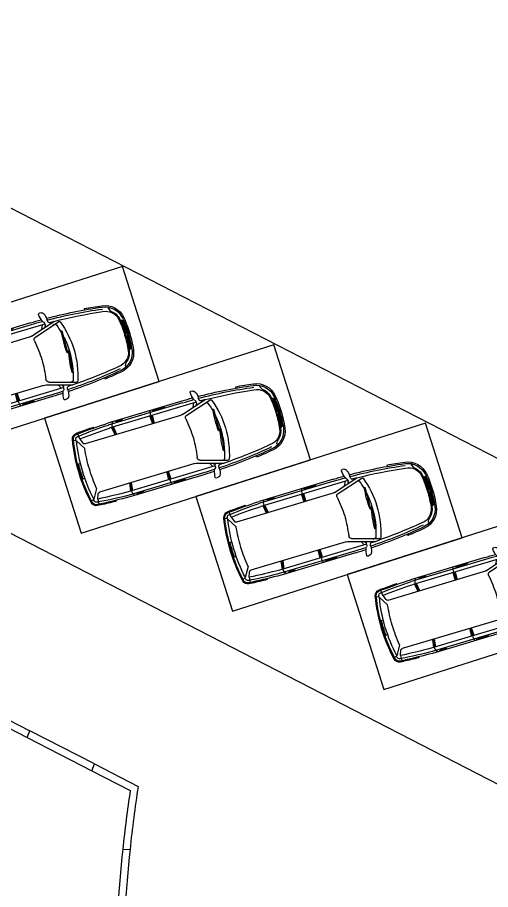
# Model space of a CAD drawing. Header units: inches. Extents: x -18604 to 2753, y -9056 to 3482.
# Drawn here: x -8883 to -7901, y 475 to 2283 of the extents above; entities that cross this region are included whole.
import ezdxf

# ---------------------------------------------------------------- set-up
doc = ezdxf.new("R2010")
doc.units = ezdxf.units.IN
doc.layers.add('ESQUADRIA', color=2, linetype='Continuous')
doc.layers.add('Parede', color=6, linetype='Continuous')

# ---------------------------------------------------------------- blocks, each defined once
blk = doc.blocks.new('astra1_pb')
for p, q in [((-0.267, 0.93), (-0.225, 0.937)), ((-1.14, 0.762), (-1.137, 0.729)), ((-0.336, 0.731), (-0.337, 0.723)), ((0.009, 0.797), (1.617, 0.797)), ((1.918, 0.785), (1.919, 0.805)), ((2.234, 0.766), (2.305, 0.76)), ((2.236, 0.786), (2.307, 0.779)), ((2.264, 0.65), (2.274, 0.762)), ((-1.634, 0.627), (-1.66, 0.629)), ((-1.626, 0.612), (-1.653, 0.557)), ((-0.002, 0.487), (-0.561, 0.654)), ((-0.464, 0.688), (-0.365, 0.688)), ((0.068, 0.529), (-0.464, 0.688)), ((-0.265, 0.709), (-0.269, 0.67)), ((-0.267, 0.687), (1.617, 0.687)), ((-0.173, 0.601), (-0.217, 0.688)), ((0.687, 0.688), (0.692, 0.521)), ((0.711, 0.688), (0.711, 0.521)), ((0.736, 0.688), (0.731, 0.521)), ((1.499, 0.521), (1.523, 0.688)), ((1.519, 0.521), (1.543, 0.688)), ((1.539, 0.521), (1.564, 0.688)), ((2.223, 0.432), (2.343, 0.633)), ((2.264, 0.65), (2.228, 0.547)), ((2.349, 0.644), (2.398, 0.651)), ((0.125, 0.521), (2.19, 0.521)), ((-1.788, 0.329), (-1.853, 0.29)), ((-1.788, -0.329), (-1.853, -0.29)), ((-0.002, -0.487), (-0.561, -0.654)), ((0.068, -0.529), (-0.464, -0.688)), ((0.125, -0.521), (2.19, -0.521)), ((0.687, -0.688), (0.692, -0.521)), ((0.711, -0.688), (0.711, -0.521)), ((0.736, -0.688), (0.731, -0.521)), ((1.499, -0.521), (1.523, -0.688)), ((1.519, -0.521), (1.543, -0.688)), ((1.539, -0.521), (1.564, -0.688)), ((2.223, -0.432), (2.343, -0.633)), ((-1.634, -0.627), (-1.66, -0.629)), ((-1.626, -0.612), (-1.653, -0.557)), ((-0.464, -0.688), (-0.365, -0.688)), ((-0.336, -0.731), (-0.337, -0.723)), ((-0.265, -0.709), (-0.269, -0.67)), ((-0.267, -0.687), (1.617, -0.687)), ((-0.173, -0.601), (-0.217, -0.688)), ((2.264, -0.65), (2.228, -0.547)), ((2.264, -0.65), (2.274, -0.762)), ((2.349, -0.644), (2.398, -0.651)), ((-1.14, -0.762), (-1.137, -0.729)), ((0.009, -0.797), (1.617, -0.797)), ((1.918, -0.785), (1.919, -0.805)), ((2.234, -0.766), (2.305, -0.76)), ((2.236, -0.786), (2.307, -0.779)), ((-0.267, -0.93), (-0.225, -0.937))]:
    blk.add_line(p, q)
at = {"color": 9}
for p, q in [((0.009, 0.757), (1.617, 0.757)), ((0.396, 0.792), (0.396, 0.797)), ((0.411, 0.777), (0.64, 0.777)), ((0.655, 0.792), (0.655, 0.797)), ((1.301, 0.792), (1.301, 0.797)), ((1.316, 0.777), (1.436, 0.777)), ((1.451, 0.792), (1.451, 0.797)), ((-0.567, 0.452), (-0.551, -0.013)), ((-0.558, 0.452), (-0.567, 0.452)), ((-1.808, 0.299), (-1.836, 0.283)), ((-1.86, 0), (-1.814, 0.071)), ((-1.848, 0), (-1.814, 0.051)), ((-1.805, 0.048), (-1.805, 0)), ((-0.584, 0.026), (-0.593, 0.024)), ((-0.593, 0.024), (-0.533, -0.437)), ((2.438, 0.161), (2.398, 0.159)), ((-1.86, 0), (-1.814, -0.071)), ((-1.848, 0), (-1.814, -0.051)), ((-1.805, -0.048), (-1.805, 0)), ((-0.551, -0.013), (-0.541, -0.013)), ((2.438, -0.161), (2.398, -0.159)), ((-1.808, -0.299), (-1.836, -0.283)), ((-0.533, -0.437), (-0.523, -0.436)), ((0.009, -0.757), (1.617, -0.757)), ((0.396, -0.792), (0.396, -0.797)), ((0.411, -0.777), (0.64, -0.777)), ((0.655, -0.792), (0.655, -0.797)), ((1.301, -0.792), (1.301, -0.797)), ((1.316, -0.777), (1.436, -0.777)), ((1.451, -0.792), (1.451, -0.797))]:
    blk.add_line(p, q, dxfattribs=at)
for centre, radius, start, end in [((-0.079, 0.782), 0.255, 151.2266, 184.9942), ((-0.259, 0.881), 0.05, 99.2101, 151.2266), ((-0.693, 0.937), 0.492, 339.878, 357.6913), ((-0.221, 0.917), 0.02, 357.6913, 99.2101), ((0.047, -9.974), 10.802, 96.3074, 98.2959), ((-0.036, -8.863), 9.66, 91.7707, 98.7615), ((-0.433, 0.751), 0.1, 348.1083, 4.9942), ((-0.215, 0.704), 0.05, 128.1727, 173.5799), ((-0.271, 0.775), 0.0411, 308.1727, 348.7801), ((0.009, -12.003), 12.801, 90, 91.0305), ((0.408, 0.699), 0.304, 357.8813, 18.9108), ((1.388, 0.696), 0.155, 356.9873, 40.8552), ((1.018, -16.836), 17.643, 86.0493, 88.0562), ((1.018, -16.836), 17.663, 86.0493, 87.0782), ((2.297, 0.66), 0.1, 11.2743, 85.133), ((2.297, 0.66), 0.12, 11.2743, 85.133), ((-1.45, 0.289), 0.43, 98.2959, 171.9694), ((-1.45, 0.289), 0.4, 98.2959, 171.9694), ((-1.469, 0.294), 0.32, 125.7107, 171.9063), ((-1.662, 0.562), 0.01, 305.7107, 333.5251), ((-1.635, 0.617), 0.01, 333.5251, 84.6577), ((1.198, 0.006), 1.894, 160.3901, 180.0138), ((-0.567, 0.635), 0.02, 73.3881, 160.3901), ((1.198, 0.006), 1.794, 160.5282, 167.22), ((-0.465, 0.594), 0.03, 73.3881, 160.5282), ((0.245, -20.893), 21.585, 91.6727, 91.7127), ((-0.386, 0.733), 0.05, 271.6727, 348.1083), ((-0.239, 0.667), 0.03, 173.5799, 258.0136), ((1.251, -11.393), 12.086, 85.1894, 88.2799), ((2.19, 0.561), 0.04, 270, 340.5991), ((0.362, -20.911), 21.708, 84.8788, 84.958), ((2.295, 0.66), 0.05, 10.5383, 85.133), ((-1.013, 0), 3.415, 0, 10.6867), ((-1.013, 0.045), 3.415, 10.1152, 10.5383), ((-1.013, 0), 3.475, 0, 11.2743), ((-1.013, 0), 3.495, 0, 11.2743), ((-0.019, 0.43), 0.06, 348.9049, 73.3881), ((3.643, -0.135), 3.645, 171.2702, 177.8764), ((0.125, 0.721), 0.2, 253.3881, 270), ((-1.013, 0), 3.265, 0, 7.6043), ((0.595, 0), 2.495, 171.9694, 180.0078), ((0.595, 0), 2.465, 171.9694, 180.0078), ((0.595, 0), 2.405, 171.9063, 172.157), ((1.198, 0.006), 1.794, 169.095, 180.0138), ((0.595, 0), 2.495, 179.9922, 188.0306), ((0.595, 0), 2.465, 179.9922, 188.0306), ((1.338, 0.018), 2.034, 180.3247, 198.9193), ((1.2, -0.006), 1.795, 179.6316, 199.4683), ((-1.013, 0), 3.265, 352.3957, 0), ((-1.013, 0), 3.415, 349.3133, 0), ((-1.013, 0), 3.475, 348.7257, 0), ((-1.013, 0), 3.495, 348.7257, 0), ((3.643, 0.135), 3.645, 182.1236, 188.7298), ((-1.45, -0.289), 0.43, 188.0306, 261.7041), ((-1.45, -0.289), 0.4, 188.0306, 261.7041), ((0.595, 0), 2.405, 187.843, 188.0937), ((-1.469, -0.294), 0.32, 188.0937, 234.2893), ((-0.019, -0.43), 0.06, 286.6119, 11.0951), ((0.125, -0.721), 0.2, 90, 106.6119), ((2.19, -0.561), 0.04, 19.4009, 90), ((-1.662, -0.562), 0.01, 26.4749, 54.2893), ((-1.635, -0.617), 0.01, 275.3423, 26.4749), ((0.047, 9.974), 10.802, 261.7041, 263.6926), ((-0.036, 8.863), 9.66, 261.2385, 268.2293), ((-0.567, -0.635), 0.02, 199.6099, 286.6119), ((-0.465, -0.594), 0.03, 199.4718, 286.6119), ((0.245, 20.893), 21.585, 268.2873, 268.3273), ((-0.386, -0.733), 0.05, 11.8917, 88.3273), ((-0.239, -0.667), 0.03, 101.9864, 186.4201), ((-0.215, -0.704), 0.05, 186.4201, 231.8273), ((0.408, -0.699), 0.304, 341.0892, 2.1187), ((1.388, -0.696), 0.155, 319.1448, 3.0127), ((1.251, 11.393), 12.086, 271.7201, 274.8106), ((0.362, 20.911), 21.708, 275.042, 275.1212), ((2.295, -0.66), 0.05, 274.867, 349.4617), ((2.297, -0.66), 0.1, 274.867, 348.7257), ((2.297, -0.66), 0.12, 274.867, 348.7257), ((-1.013, -0.045), 3.415, 349.4617, 349.8848), ((-0.433, -0.751), 0.1, 355.0058, 11.8917), ((-0.079, -0.782), 0.255, 175.0058, 208.7734), ((-0.271, -0.775), 0.0411, 11.2199, 51.8273), ((-0.693, -0.937), 0.492, 2.3087, 20.122), ((0.009, 12.003), 12.801, 268.9695, 270), ((1.018, 16.836), 17.643, 271.9438, 273.9507), ((1.018, 16.836), 17.663, 272.9218, 273.9507), ((-0.259, -0.881), 0.05, 208.7734, 260.7899), ((-0.221, -0.917), 0.02, 260.7899, 2.3087)]:
    blk.add_arc(centre, radius, start, end)
for centre, radius, start, end in [((-0.036, -8.863), 9.621, 91.7716, 98.7656), ((0.009, -12.003), 12.761, 90, 91.096), ((0.411, 0.792), 0.015, 180, 270), ((0.64, 0.792), 0.015, 270, 0), ((1.316, 0.792), 0.015, 180, 270), ((1.436, 0.792), 0.015, 270, 0), ((1.482, -5.974), 6.732, 83.2825, 88.8635), ((-1.469, 0.294), 0.3, 93.6894, 171.9063), ((-0.009, -9.853), 10.55, 92.471, 98.0602), ((0.176, -23.379), 24.034, 91.4468, 91.4503), ((-2.789, 0.14), 2.253, 356.1076, 7.9577), ((0.595, 0), 2.455, 173.7472, 180), ((0.595, 0), 2.443, 173.3007, 179.5727), ((-1.826, 0.266), 0.02, 120.4766, 173.7472), ((0.595, 0), 2.431, 173.0859, 179.1361), ((0.595, 0), 2.419, 172.8771, 178.6898), ((0.595, 0), 2.405, 173.0944, 177.9556), ((-1.803, 0.291), 0.01, 353.0944, 120.4766), ((0.595, 0), 2.385, 171.9063, 180.0078), ((-1.839, 0.087), 0.03, 326.36, 357.9556), ((-1.81, 0.048), 0.005, 0, 146.4863), ((-2.775, -0.497), 2.253, 1.5598, 13.4099), ((-1.013, 0), 3.455, 0, 2.6628), ((-1.013, 0), 3.455, 357.3372, 0), ((0.595, 0), 2.455, 180, 186.2528), ((0.595, 0), 2.443, 180.4273, 186.6993), ((0.595, 0), 2.431, 180.8639, 186.9141), ((0.595, 0), 2.419, 181.3102, 187.1229), ((-1.81, -0.048), 0.005, 213.5137, 0), ((-1.839, -0.087), 0.03, 2.0444, 33.64), ((0.595, 0), 2.405, 182.0444, 186.9056), ((0.595, 0), 2.385, 179.9922, 188.0937), ((-1.826, -0.266), 0.02, 186.2528, 239.5234), ((-1.803, -0.291), 0.01, 239.5234, 6.9056), ((-1.469, -0.294), 0.3, 188.0937, 266.3106), ((-0.036, 8.863), 9.621, 261.2344, 268.2284), ((-0.009, 9.853), 10.55, 261.9398, 267.529), ((0.176, 23.379), 24.034, 268.5497, 268.5532), ((1.482, 5.974), 6.732, 271.1365, 276.7175), ((0.009, 12.003), 12.761, 268.904, 270), ((0.411, -0.792), 0.015, 90, 180), ((0.64, -0.792), 0.015, 0, 90), ((1.316, -0.792), 0.015, 90, 180), ((1.436, -0.792), 0.015, 0, 90)]:
    blk.add_arc(centre, radius, start, end, dxfattribs=at)

msp = doc.modelspace()

# ---------------------------------------------------------------- linework, layer by layer
for p, q in [((-9770.5, 2337.4, 23.3), (-5556.7, 171.4, -142.7)), ((-10044.8, 1803.8, 23.3), (-5831, -362.2, -142.7))]:
    msp.add_line(p, q)
at = {"extrusion": (-0.000701213, -0.001358, 0.999999), "elevation": 20.5}
for points in [[(-8664.5, 1766.9), (-9140.9, 1614.9), (-9064.9, 1376.8), (-8588.5, 1528.7)], [(-8350.4, 1604.7), (-8826.7, 1452.7), (-8750.7, 1214.6), (-8274.4, 1366.6)], [(-8350.4, 1604.7), (-8826.7, 1452.7), (-8750.7, 1214.6), (-8274.4, 1366.6)], [(-8036.2, 1442.6), (-8512.6, 1290.6), (-8436.6, 1052.4), (-7960.2, 1204.4)], [(-7722.1, 1280.4), (-8198.4, 1128.4), (-8122.4, 890.2), (-7646.1, 1042.2)]]:
    msp.add_lwpolyline(points, close=True, dxfattribs=at)
at = {"layer": 'ESQUADRIA'}
for p, q in [((-8723, 735.9, -50.7), (-8857.1, 804.8, -62.7)), ((-8862.6, 790.8, -67.3), (-8728.4, 721.8, -3.2))]:
    msp.add_line(p, q, dxfattribs=at)
for radius, start, end in [(2874.6, 173.9555, 179.1245), (2859.6, 173.9316, 179.1278)]:
    msp.add_arc((-5805.5, 256.3, 63.4), radius, start, end, dxfattribs=at)
at = {"layer": 'Parede'}
for p, q in [((-8999.4, 878, -57.1), (-8857.1, 804.8, -62.7)), ((-8954.8, 838.2, -59.1), (-8862.6, 790.8, -62.7)), ((-8862.6, 790.8, -104.1), (-8857.1, 804.8, -150.7)), ((-8728.4, 721.8, -53.8), (-8723, 735.9, -100.3)), ((-8723, 735.9, -68), (-8632.1, 689.2, -71.6)), ((-8728.4, 721.8, -68), (-8648.6, 680.8, -71.2)), ((-8664.1, 559, 63.4), (-8649.1, 558.6, 63.4))]:
    msp.add_line(p, q, dxfattribs=at)
for radius, start, end in [(2859.6, 171.2934, 173.9316), (2874.6, 171.5088, 173.9555)]:
    msp.add_arc((-5805.5, 256.3, 63.4), radius, start, end, dxfattribs=at)

# ---------------------------------------------------------------- block references
at = {"xscale": -100.0000000000029, "yscale": 100, "zscale": 99.99999999999989, "rotation": 16.6094703141239}
for p in [(-8831.7, 1574.2, 16.2), (-8517.6, 1412.1, 16.2), (-8203.4, 1249.9, 16.2), (-7889.2, 1087.7, 16.2)]:
    msp.add_blockref('astra1_pb', p, dxfattribs=at)

doc.saveas('drawing.dxf')
